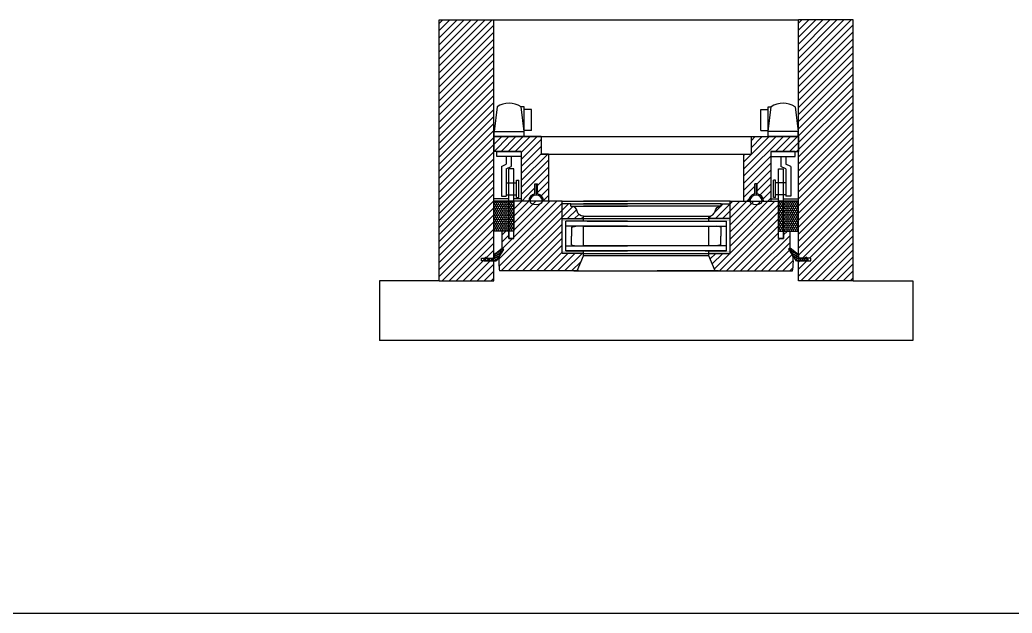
# Model space of a CAD drawing. Header units: inches. Extents: x 1985 to 11287, y 379 to 3234.
# Drawn here: x 8946.35 to 8971.28, y 1719.92 to 1734.84 of the extents above; entities that cross this region are included whole.
import ezdxf

# ---------------------------------------------------------------- set-up
doc = ezdxf.new("R2010")
doc.units = ezdxf.units.IN
doc.header["$MEASUREMENT"] = 0
for name, color, linetype in [('glass 99', 6, 'CONTINUOUS'), ('glazing tape 99', 7, 'CONTINUOUS'), ('hardware 99', 94, 'CONTINUOUS'), ('hatch 99', 1, 'CONTINUOUS'), ('separation 99', 3, 'CONTINUOUS'), ('weatherstripping 99', 5, 'CONTINUOUS'), ('wood detail 99', 7, 'CONTINUOUS')]:
    doc.layers.add(name, color=color, linetype=linetype)
pattern_1 = [(45, (8567.92054, 1741.58993), (-0.088388348, 0.088388348), [])]

msp = doc.modelspace()

# ---------------------------------------------------------------- hatches: boundary and pattern name
at = {"layer": 'glazing tape 99'}
h = msp.add_hatch(color=256, dxfattribs=at)
h.paths.add_polyline_path([(8960.507746, 1729.031899), (8960.507746, 1728.969399), (8959.972031, 1728.969399), (8959.972031, 1729.031899)])
h.paths.add_polyline_path([(8960.507746, 1729.844399), (8960.507746, 1729.781899), (8959.972031, 1729.781899), (8959.972031, 1729.844399)])
h = msp.add_hatch(color=256, dxfattribs=at)
h.paths.add_polyline_path([(8963.657627, 1729.031899), (8963.657627, 1728.969399), (8964.193342, 1728.969399), (8964.193342, 1729.031899)])
h.paths.add_polyline_path([(8963.657627, 1729.844399), (8963.657627, 1729.781899), (8964.193342, 1729.781899), (8964.193342, 1729.844399)])
at = {"layer": 'hardware 99'}
h = msp.add_hatch(dxfattribs=at)
h.set_pattern_fill('HONEY', color=256, scale=0.25, angle=90, style=0)
h.set_pattern_definition([(90, (9215.04613, 1309.357475), (-0.0270632937, 0.046875), [0.03125, -0.0625]), (210, (9215.04613, 1309.357475), (-0.027063294, -0.0468749999), [0.03125, -0.0625]), (150, (9215.04613, 1309.357475), (-0.0541265877, 1e-10), [-0.0625, 0.03125])])
h.paths.add_polyline_path([(8958.757746, 1730.281899), (8958.257746, 1730.281899), (8958.257746, 1729.531899), (8958.757746, 1729.531899)])
h = msp.add_hatch(dxfattribs=at)
h.set_pattern_fill('HONEY', color=256, scale=0.25, angle=90, style=0)
h.set_pattern_definition([(90, (8709.119242, 1309.357475), (0.0270632938, 0.046875), [0.03125, -0.0625]), (330, (8709.119242, 1309.357475), (0.027063294, -0.0468749999), [0.03125, -0.0625]), (30, (8709.119242, 1309.357475), (0.0541265877, 1e-10), [-0.0625, 0.03125])])
h.paths.add_polyline_path([(8965.407627, 1729.531899), (8965.907627, 1729.531899), (8965.907627, 1730.281899), (8965.407627, 1730.281899)])
at = {"layer": 'hatch 99'}
h = msp.add_hatch(dxfattribs=at)
h.set_pattern_fill('ANSI31', color=256, style=0)
h.set_pattern_definition(pattern_1)
h.paths.add_polyline_path([(8958.257746, 1734.844399), (8956.882746, 1734.844399), (8956.882746, 1728.281899), (8958.257746, 1728.281899), (8958.257746, 1728.781948), (8957.945246, 1728.781948), (8957.945246, 1728.851948), (8958.257746, 1728.851948)])
h.paths.add_polyline_path([(8959.632746, 1731.469399), (8959.445246, 1731.469399), (8959.445246, 1731.906899), (8958.257746, 1731.906899), (8958.257746, 1731.531899), (8958.945246, 1731.531899), (8958.945246, 1730.281899), (8959.133196, 1730.281899, -0.365977382), (8959.289446, 1730.466777), (8959.289446, 1730.719399), (8959.351946, 1730.719399), (8959.351946, 1730.466777, -0.365977382), (8959.508196, 1730.281899), (8959.632746, 1730.281899)])
h.paths.add_polyline_path([(8959.972031, 1730.281899), (8958.757746, 1730.281899), (8958.757746, 1729.531899), (8958.757746, 1729.344399), (8958.632746, 1729.344399), (8958.632746, 1729.531899), (8958.466437, 1729.531899), (8958.466437, 1729.094045, 0.141972216), (8958.384365, 1728.711703, 0.035496617), (8958.401431, 1728.531899), (8960.347031, 1728.531899), (8960.507746, 1728.906899), (8960.507746, 1728.969399), (8959.972031, 1728.969399)])
h.paths.add_polyline_path([(8960.195246, 1730.156899), (8960.195246, 1730.219399), (8959.972031, 1730.219399), (8959.972031, 1729.844399), (8960.507746, 1729.844399), (8960.507746, 1729.906899, -0.375199902), (8960.351496, 1730.031899, 0.375199902)])
h = msp.add_hatch(dxfattribs=at)
h.set_pattern_fill('ANSI31', color=256, style=0)
h.set_pattern_definition(pattern_1)
h.paths.add_polyline_path([(8964.193342, 1730.219399), (8963.970127, 1730.219399), (8963.970127, 1730.156899), (8963.957005, 1730.156899, 0.350781056), (8963.813877, 1730.031899, -0.375199902), (8963.657627, 1729.906899), (8963.657627, 1729.844399), (8964.193342, 1729.844399)])
h.paths.add_polyline_path([(8965.407627, 1730.281899), (8964.193342, 1730.281899), (8964.193342, 1728.969399), (8963.657627, 1728.969399), (8963.657627, 1728.906899), (8963.818342, 1728.531899), (8965.763942, 1728.531899, 0.035496619), (8965.781008, 1728.711703, 0.141972211), (8965.698937, 1729.094045), (8965.698937, 1729.531899), (8965.532627, 1729.531899), (8965.532627, 1729.344399), (8965.407627, 1729.344399), (8965.407627, 1729.531899)])
h.paths.add_polyline_path([(8965.220127, 1731.531899), (8965.907627, 1731.531899), (8965.907627, 1731.906899), (8964.720127, 1731.906899), (8964.720127, 1731.469399), (8964.532627, 1731.469399), (8964.532627, 1730.281899), (8964.657177, 1730.281899, -0.365977382), (8964.813427, 1730.466777), (8964.813427, 1730.719399), (8964.875927, 1730.719399), (8964.875927, 1730.466777, -0.365977382), (8965.032177, 1730.281899), (8965.220127, 1730.281899)])
h.paths.add_polyline_path([(8967.282627, 1734.844399), (8965.907627, 1734.844399), (8965.907627, 1728.851948), (8966.220127, 1728.851948), (8966.220127, 1728.781948), (8965.907627, 1728.781948), (8965.907627, 1728.281899), (8967.282627, 1728.281899)])
at = {"layer": 'weatherstripping 99'}
h = msp.add_hatch(dxfattribs=at)
h.set_pattern_fill('HONEY', color=256, scale=0.25, style=0)
h.set_pattern_definition([(180, (9379.034695, 1469.300604), (-0.046875, 0.0270632938), [0.03125, -0.0625]), (60, (9379.034695, 1469.300604), (0.0468749999, 0.027063294), [0.03125, -0.0625]), (120, (9379.034695, 1469.300604), (-1e-10, 0.0541265877), [-0.0625, 0.03125])])
h.paths.add_polyline_path([(8958.263971, 1728.942752, 0.232445164), (8958.257746, 1728.930085), (8958.257746, 1728.860448, -0.414213562), (8958.241746, 1728.844448), (8958.124746, 1728.844448), (8958.051703, 1728.875948), (8958.010624, 1728.817073, 0.153488459), (8958.007746, 1728.807918), (8958.007746, 1728.797948, 0.414213562), (8958.023746, 1728.781948), (8958.311473, 1728.781948, 0.256161577), (8958.324963, 1728.789345), (8958.500837, 1729.065116, 0.35180203), (8958.498661, 1729.085033), (8958.486695, 1729.096999, 0.377155593), (8958.465606, 1729.098352)])
h = msp.add_hatch(dxfattribs=at)
h.set_pattern_fill('HONEY', color=256, scale=0.25, style=0)
h.set_pattern_definition([(7e-15, (8545.130678, 1469.300604), (0.046875, 0.0270632938), [0.03125, -0.0625]), (120, (8545.130678, 1469.300604), (-0.0468749999, 0.027063294), [0.03125, -0.0625]), (60, (8545.130678, 1469.300604), (1e-10, 0.0541265877), [-0.0625, 0.03125])])
h.paths.add_polyline_path([(8965.901402, 1728.942752, -0.232445164), (8965.907627, 1728.930085), (8965.907627, 1728.860448, 0.414213562), (8965.923627, 1728.844448), (8966.040627, 1728.844448), (8966.113671, 1728.875948), (8966.154749, 1728.817073, -0.153488459), (8966.157627, 1728.807918), (8966.157627, 1728.797948, -0.414213562), (8966.141627, 1728.781948), (8965.8539, 1728.781948, -0.256161577), (8965.84041, 1728.789345), (8965.664536, 1729.065116, -0.35180203), (8965.666712, 1729.085033), (8965.678678, 1729.096999, -0.377155593), (8965.699767, 1729.098352)])

# ---------------------------------------------------------------- linework, layer by layer
at = {"layer": 'glass 99'}
for p, q in [((8961.614864, 1729.781899), (8960.065781, 1729.781899)), ((8960.065781, 1729.031899), (8960.065781, 1729.781899)), ((8960.601496, 1729.781899), (8964.099592, 1729.781899)), ((8964.099592, 1729.031899), (8964.099592, 1729.781899)), ((8961.614864, 1729.656899), (8960.065781, 1729.656899)), ((8960.207651, 1729.626908), (8960.315434, 1729.656899)), ((8960.207651, 1729.626908), (8960.207651, 1729.406899)), ((8960.507746, 1729.656899), (8964.099592, 1729.656899)), ((8960.507746, 1729.156899), (8960.507746, 1729.656899)), ((8963.657627, 1729.156899), (8963.657627, 1729.656899)), ((8963.957722, 1729.626908), (8963.849939, 1729.656899)), ((8963.957722, 1729.626908), (8963.957722, 1729.406899)), ((8960.207651, 1729.18689), (8960.207651, 1729.406899)), ((8963.957722, 1729.18689), (8963.957722, 1729.406899)), ((8960.065781, 1729.156899), (8961.614864, 1729.156899)), ((8960.065781, 1729.031899), (8961.614864, 1729.031899)), ((8960.601496, 1729.031899), (8960.065781, 1729.031899)), ((8960.207651, 1729.18689), (8960.315434, 1729.156899)), ((8964.099592, 1729.156899), (8960.507746, 1729.156899)), ((8964.099592, 1729.031899), (8960.601496, 1729.031899)), ((8963.563877, 1729.031899), (8964.099592, 1729.031899)), ((8963.957722, 1729.18689), (8963.849939, 1729.156899))]:
    msp.add_line(p, q, dxfattribs=at)
at = {"layer": 'hardware 99'}
for p, q in [((8958.340246, 1732.656899), (8958.265246, 1732.031899)), ((8959.015246, 1732.031899), (8958.940246, 1732.656899)), ((8959.015246, 1732.656899), (8958.940246, 1732.656899)), ((8959.015246, 1731.906899), (8959.015246, 1732.656899)), ((8959.202246, 1732.592899), (8959.015246, 1732.592899)), ((8959.202246, 1732.060899), (8959.202246, 1732.592899)), ((8964.963127, 1732.060899), (8964.963127, 1732.592899)), ((8964.963127, 1732.592899), (8965.150127, 1732.592899)), ((8965.150127, 1731.906899), (8965.150127, 1732.656899)), ((8965.150127, 1732.031899), (8965.225127, 1732.656899)), ((8965.150127, 1732.656899), (8965.225127, 1732.656899)), ((8965.825127, 1732.656899), (8965.900127, 1732.031899)), ((8958.265246, 1731.906899), (8958.265246, 1732.031899)), ((8958.265246, 1732.031899), (8959.015246, 1732.031899)), ((8959.202246, 1732.060899), (8959.015246, 1732.060899)), ((8964.963127, 1732.060899), (8965.150127, 1732.060899)), ((8965.900127, 1732.031899), (8965.150127, 1732.031899)), ((8965.900127, 1731.906899), (8965.900127, 1732.031899)), ((8958.265246, 1731.906899), (8959.015246, 1731.906899)), ((8965.900127, 1731.906899), (8965.150127, 1731.906899)), ((8958.335246, 1731.406899), (8958.335246, 1731.531899)), ((8958.335246, 1731.531899), (8958.945246, 1731.531899)), ((8958.945246, 1731.531899), (8958.945246, 1731.406899)), ((8965.220127, 1731.531899), (8965.220127, 1731.406899)), ((8965.830127, 1731.531899), (8965.220127, 1731.531899)), ((8965.830127, 1731.406899), (8965.830127, 1731.531899)), ((8958.945246, 1731.406899), (8958.335246, 1731.406899)), ((8958.570292, 1731.406899), (8958.570292, 1731.218326)), ((8958.695292, 1731.406899), (8958.695292, 1731.156899)), ((8965.220127, 1731.406899), (8965.830127, 1731.406899)), ((8965.470081, 1731.406899), (8965.470081, 1731.156899)), ((8965.595081, 1731.406899), (8965.595081, 1731.218326)), ((8958.445292, 1731.156899), (8958.570292, 1731.218326)), ((8958.445292, 1731.156899), (8958.445292, 1730.406899)), ((8958.570292, 1731.094399), (8958.695292, 1731.156899)), ((8958.570292, 1731.094399), (8958.570292, 1730.406899)), ((8958.632746, 1729.344399), (8958.632746, 1731.094399)), ((8958.757746, 1731.094399), (8958.632746, 1731.094399)), ((8958.757746, 1729.344399), (8958.757746, 1731.094399)), ((8965.407627, 1729.344399), (8965.407627, 1731.094399)), ((8965.407627, 1731.094399), (8965.532627, 1731.094399)), ((8965.595081, 1731.094399), (8965.470081, 1731.156899)), ((8965.532627, 1729.344399), (8965.532627, 1731.094399)), ((8965.720081, 1731.156899), (8965.595081, 1731.218326)), ((8965.595081, 1731.094399), (8965.595081, 1730.406899)), ((8965.720081, 1731.156899), (8965.720081, 1730.406899)), ((8958.570292, 1730.748399), (8958.828292, 1730.748399)), ((8958.828292, 1730.375649), (8958.828292, 1730.813149)), ((8958.828292, 1730.813149), (8958.883292, 1730.813149)), ((8958.883292, 1730.375649), (8958.883292, 1730.813149)), ((8965.282081, 1730.375649), (8965.282081, 1730.813149)), ((8965.337081, 1730.813149), (8965.282081, 1730.813149)), ((8965.337081, 1730.375649), (8965.337081, 1730.813149)), ((8965.595081, 1730.748399), (8965.337081, 1730.748399)), ((8958.257746, 1729.531899), (8958.257746, 1730.281899)), ((8958.257746, 1730.281899), (8958.757746, 1730.281899)), ((8958.445292, 1730.406899), (8958.570292, 1730.406899)), ((8958.570292, 1730.440399), (8958.828292, 1730.440399)), ((8958.757746, 1730.281899), (8958.757746, 1729.531899)), ((8958.828292, 1730.375649), (8958.883292, 1730.375649)), ((8965.337081, 1730.375649), (8965.282081, 1730.375649)), ((8965.595081, 1730.440399), (8965.337081, 1730.440399)), ((8965.907627, 1730.281899), (8965.407627, 1730.281899)), ((8965.407627, 1730.281899), (8965.407627, 1729.531899)), ((8965.720081, 1730.406899), (8965.595081, 1730.406899)), ((8965.907627, 1729.531899), (8965.907627, 1730.281899)), ((8958.757746, 1729.531899), (8958.257746, 1729.531899)), ((8965.407627, 1729.531899), (8965.907627, 1729.531899)), ((8958.757746, 1729.344399), (8958.632746, 1729.344399)), ((8965.407627, 1729.344399), (8965.532627, 1729.344399))]:
    msp.add_line(p, q, dxfattribs=at)
for centre in [(8958.640246, 1732.201899), (8965.525127, 1732.201899)]:
    msp.add_arc(centre, 0.545, 56.6015115, 123.3984885, dxfattribs=at)
at = {"layer": 'separation 99'}
msp.add_line((8916.275899, 1719.921555), (9047.87246, 1719.921555), dxfattribs=at)
at = {"layer": 'weatherstripping 99'}
for p, q in [((8959.320696, 1730.719399), (8959.320696, 1730.438149)), ((8964.844677, 1730.719399), (8964.844677, 1730.438149)), ((8958.263971, 1728.942752), (8958.465606, 1729.098352)), ((8958.500837, 1729.065116), (8958.324963, 1728.789345)), ((8958.498661, 1729.085033), (8958.486695, 1729.096999)), ((8965.664536, 1729.065116), (8965.84041, 1728.789345)), ((8965.666712, 1729.085033), (8965.678678, 1729.096999)), ((8965.901402, 1728.942752), (8965.699767, 1729.098352)), ((8958.007746, 1728.797948), (8958.007746, 1728.807918)), ((8958.010624, 1728.817073), (8958.051703, 1728.875948)), ((8958.023746, 1728.781948), (8958.311473, 1728.781948)), ((8958.051703, 1728.875948), (8958.124746, 1728.844448)), ((8958.124746, 1728.844448), (8958.241746, 1728.844448)), ((8958.257746, 1728.930085), (8958.257746, 1728.860448)), ((8966.141627, 1728.781948), (8965.8539, 1728.781948)), ((8965.907627, 1728.930085), (8965.907627, 1728.860448)), ((8966.040627, 1728.844448), (8965.923627, 1728.844448)), ((8966.113671, 1728.875948), (8966.040627, 1728.844448)), ((8966.154749, 1728.817073), (8966.113671, 1728.875948)), ((8966.157627, 1728.797948), (8966.157627, 1728.807918))]:
    msp.add_line(p, q, dxfattribs=at)
for centre, radius, start, end in [((8959.227197, 1730.288762), 0.0625, 175.8019524, 240.0887142), ((8959.320696, 1730.281899), 0.15625, 4.1980476, 175.8019524), ((8959.320696, 1730.451287), 0.25, 240.0887142, 299.9112858), ((8959.414194, 1730.288762), 0.0625, 299.9112858, 4.1980476), ((8964.751179, 1730.288762), 0.0625, 175.8019524, 240.0887142), ((8964.844677, 1730.281899), 0.15625, 4.1980476, 175.8019524), ((8964.844677, 1730.451287), 0.25, 240.0887142, 299.9112858), ((8964.938176, 1730.288762), 0.0625, 299.9112858, 4.1980476), ((8958.475381, 1729.085685), 0.016, 45, 127.6569919), ((8958.487347, 1729.073719), 0.016, 327.4720979, 45), ((8965.678026, 1729.073719), 0.016, 135, 212.5279021), ((8965.689992, 1729.085685), 0.016, 52.3430081, 135), ((8958.023746, 1728.807918), 0.016, 145.0954375, 180), ((8958.023746, 1728.797948), 0.016, 180, 270), ((8958.241746, 1728.860448), 0.016, 270, 0), ((8958.273746, 1728.930085), 0.016, 127.6569919, 180), ((8958.311473, 1728.797948), 0.016, 270, 327.4720979), ((8965.8539, 1728.797948), 0.016, 212.5279021, 270), ((8965.891627, 1728.930085), 0.016, 0, 52.3430081), ((8965.923627, 1728.860448), 0.016, 180, 270), ((8966.141627, 1728.797948), 0.016, 270, 0), ((8966.141627, 1728.807918), 0.016, 0, 34.9045625)]:
    msp.add_arc(centre, radius, start, end, dxfattribs=at)
at = {"layer": 'wood detail 99'}
for p, q in [((8956.882746, 1734.844399), (8958.257746, 1734.844399)), ((8956.882746, 1728.281899), (8956.882746, 1734.844399)), ((8958.257746, 1734.844399), (8965.907627, 1734.844399)), ((8958.257746, 1728.851948), (8958.257746, 1734.844399)), ((8967.282627, 1734.844399), (8965.907627, 1734.844399)), ((8965.907627, 1728.851948), (8965.907627, 1734.844399)), ((8967.282627, 1728.281899), (8967.282627, 1734.844399)), ((8958.257746, 1731.906899), (8958.757746, 1731.906899)), ((8958.257746, 1730.281899), (8958.257746, 1731.906899)), ((8959.445246, 1731.906899), (8958.257746, 1731.906899)), ((8958.257746, 1731.906899), (8958.257746, 1731.531899)), ((8958.757746, 1731.906899), (8964.720127, 1731.906899)), ((8959.445246, 1731.906899), (8959.445246, 1731.469399)), ((8964.720127, 1731.906899), (8964.720127, 1731.469399)), ((8964.720127, 1731.906899), (8965.907627, 1731.906899)), ((8965.907627, 1731.906899), (8965.407627, 1731.906899)), ((8965.907627, 1731.906899), (8965.407627, 1731.906899)), ((8965.907627, 1730.281899), (8965.907627, 1731.906899)), ((8965.907627, 1731.906899), (8965.907627, 1731.531899)), ((8958.945246, 1731.531899), (8958.257746, 1731.531899)), ((8958.945246, 1731.531899), (8958.945246, 1730.281899)), ((8965.220127, 1731.531899), (8965.907627, 1731.531899)), ((8965.220127, 1731.531899), (8965.220127, 1730.281899)), ((8959.445246, 1731.469399), (8964.532627, 1731.469399)), ((8959.632746, 1731.469399), (8959.445246, 1731.469399)), ((8959.632746, 1731.469399), (8959.632746, 1730.281899)), ((8964.532627, 1731.469399), (8964.720127, 1731.469399)), ((8964.532627, 1731.469399), (8964.532627, 1730.281899)), ((8958.632746, 1730.344399), (8958.257746, 1730.344399)), ((8958.945246, 1730.281899), (8958.257746, 1730.281899)), ((8958.945246, 1730.344399), (8958.757746, 1730.344399)), ((8958.757746, 1729.531899), (8958.757746, 1730.281899)), ((8959.972031, 1730.281899), (8958.757746, 1730.281899)), ((8959.972031, 1730.281899), (8961.614864, 1730.281899)), ((8964.193342, 1730.281899), (8960.507746, 1730.281899)), ((8964.193342, 1730.281899), (8965.407627, 1730.281899)), ((8965.220127, 1730.344399), (8965.407627, 1730.344399)), ((8965.220127, 1730.281899), (8965.907627, 1730.281899)), ((8965.407627, 1729.531899), (8965.407627, 1730.281899)), ((8965.532627, 1730.344399), (8965.907627, 1730.344399)), ((8960.195246, 1730.219399), (8961.614864, 1730.219399)), ((8960.195246, 1730.156899), (8961.614864, 1730.156899)), ((8963.970127, 1730.219399), (8960.507746, 1730.219399)), ((8963.970127, 1730.156899), (8960.507746, 1730.156899)), ((8960.507746, 1729.906899), (8963.657627, 1729.906899)), ((8960.507746, 1729.781899), (8960.507746, 1729.906899)), ((8960.507746, 1729.844399), (8963.657627, 1729.844399)), ((8963.657627, 1729.781899), (8963.657627, 1729.906899)), ((8958.632746, 1729.531899), (8958.466437, 1729.531899)), ((8958.466437, 1729.094045), (8958.466437, 1729.531899)), ((8958.632746, 1729.531899), (8958.632746, 1729.344399)), ((8958.757746, 1729.344399), (8958.757746, 1729.531899)), ((8965.407627, 1729.344399), (8965.407627, 1729.531899)), ((8965.532627, 1729.531899), (8965.698937, 1729.531899)), ((8965.532627, 1729.531899), (8965.532627, 1729.344399)), ((8965.698937, 1729.094045), (8965.698937, 1729.531899)), ((8958.632746, 1729.344399), (8958.757746, 1729.344399)), ((8965.532627, 1729.344399), (8965.407627, 1729.344399)), ((8960.507746, 1728.906899), (8960.507746, 1729.031899)), ((8963.657627, 1728.906899), (8963.657627, 1729.031899)), ((8957.945246, 1728.781948), (8957.945246, 1728.851948)), ((8957.945246, 1728.851948), (8958.257746, 1728.851948)), ((8958.257746, 1728.781948), (8957.945246, 1728.781948)), ((8958.257746, 1728.281899), (8958.257746, 1728.781948)), ((8960.507746, 1728.969399), (8959.972031, 1728.969399)), ((8960.507746, 1728.969399), (8963.657627, 1728.969399)), ((8963.657627, 1728.906899), (8960.507746, 1728.906899)), ((8963.657627, 1728.969399), (8964.193342, 1728.969399)), ((8966.220127, 1728.851948), (8965.907627, 1728.851948)), ((8965.907627, 1728.281899), (8965.907627, 1728.781948)), ((8965.907627, 1728.781948), (8966.220127, 1728.781948)), ((8966.220127, 1728.781948), (8966.220127, 1728.851948)), ((8960.382746, 1728.531899), (8958.401431, 1728.531899)), ((8960.266674, 1728.531899), (8961.614864, 1728.531899)), ((8960.382746, 1728.531899), (8963.818342, 1728.531899)), ((8963.898699, 1728.531899), (8962.359209, 1728.531899)), ((8963.782627, 1728.531899), (8965.763942, 1728.531899)), ((8956.882746, 1728.281899), (8955.382746, 1728.281899)), ((8955.382746, 1728.281899), (8955.382746, 1726.781899)), ((8956.882746, 1728.281899), (8958.257746, 1728.281899)), ((8967.282627, 1728.281899), (8965.907627, 1728.281899)), ((8967.282627, 1728.281899), (8968.782627, 1728.281899)), ((8968.782627, 1728.281899), (8968.782627, 1726.781899)), ((8968.782627, 1726.781899), (8955.382746, 1726.781899))]:
    msp.add_line(p, q, dxfattribs=at)
at = {"layer": 'wood detail 99', "color": 7}
for p, q in [((8959.289446, 1730.719399), (8959.351946, 1730.719399)), ((8959.289446, 1730.466777), (8959.289446, 1730.719399)), ((8959.351946, 1730.466777), (8959.351946, 1730.719399)), ((8964.875927, 1730.719399), (8964.813427, 1730.719399)), ((8964.813427, 1730.466777), (8964.813427, 1730.719399)), ((8964.875927, 1730.466777), (8964.875927, 1730.719399)), ((8959.972031, 1728.969399), (8959.972031, 1730.281899)), ((8964.193342, 1728.969399), (8964.193342, 1730.281899)), ((8960.347031, 1728.531899), (8960.507746, 1728.906899)), ((8963.818342, 1728.531899), (8963.657627, 1728.906899))]:
    msp.add_line(p, q, dxfattribs=at)
for points in [[(8959.972031, 1729.844399), (8960.507746, 1729.844399), (8960.507746, 1729.906899, -0.375199902), (8960.351496, 1730.031899, 0.375199902), (8960.195246, 1730.156899), (8960.195246, 1730.219399), (8959.972031, 1730.219399)], [(8964.193342, 1729.844399), (8963.657627, 1729.844399), (8963.657627, 1729.906899, 0.375199902), (8963.813877, 1730.031899, -0.375199902), (8963.970127, 1730.156899), (8963.970127, 1730.219399), (8964.193342, 1730.219399)]]:
    msp.add_lwpolyline(points, format="xyb", dxfattribs=at)
for centre, start, end in [((8959.320696, 1730.281899), 99.5940682, 180), ((8959.320696, 1730.281899), 0, 80.4059318), ((8964.844677, 1730.281899), 99.5940682, 180), ((8964.844677, 1730.281899), 360, 80.4059318)]:
    msp.add_arc(centre, 0.1875, start, end, dxfattribs=at)
at = {"layer": 'wood detail 99'}
for centre, radius, start, end in [((8959.0851, 1728.761267), 0.702485, 151.7242347, 184.0458655), ((8965.080273, 1728.761267), 0.702485, 355.9541345, 28.2757652), ((8959.65765, 1728.741846), 1.273642, 181.3561309, 189.4879419), ((8964.507723, 1728.741846), 1.273642, 350.5120581, 358.6438691)]:
    msp.add_arc(centre, radius, start, end, dxfattribs=at)

doc.saveas('drawing.dxf')
